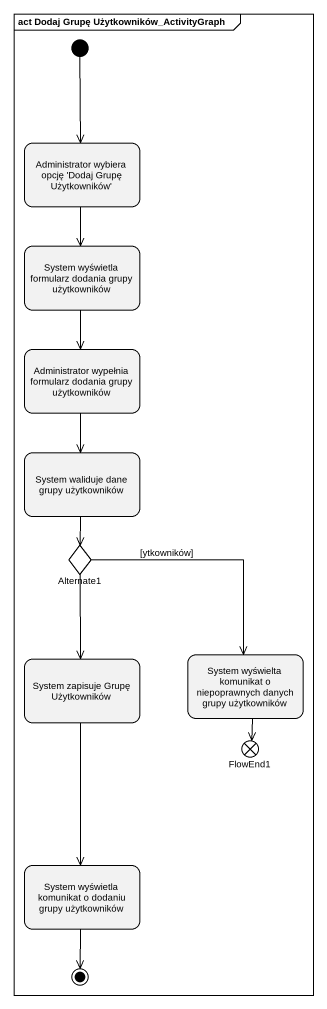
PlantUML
@startuml
mainframe act Dodaj Grupę Użytkowników_ActivityGraph
hide empty description
state "Administrator wybiera opcję 'Dodaj Grupę Użytkowników'" as Administrator_wybiera_opcję
state "System wyświetla formularz dodania grupy użytkowników" as System_wyświetla_formularz
state "Administrator wypełnia formularz dodania grupy użytkowników" as Administrator_wypełnia
state "System waliduje dane grupy użytkowników" as System_waliduje_dane_grupy
state Alternate1 <<choice>>
state "System zapisuje Grupę Użytkowników" as System_zapisuje_Grupę
state "System wyświelta komunikat o niepoprawnych danych grupy użytkowników" as System_wyświelta_komunikat
state FlowEnd1 <<end>>
state "System wyświetla komunikat o dodaniu grupy użytkowników" as System_wyświetla_komunikat
[*] --> Administrator_wybiera_opcję
Administrator_wybiera_opcję --> System_wyświetla_formularz
System_wyświetla_formularz --> Administrator_wypełnia
Administrator_wypełnia --> System_waliduje_dane_grupy
System_waliduje_dane_grupy --> Alternate1
Alternate1 --> System_zapisuje_Grupę
Alternate1 --> System_wyświelta_komunikat : [ytkowników]
System_zapisuje_Grupę --> System_wyświetla_komunikat
System_wyświelta_komunikat --> FlowEnd1
System_wyświetla_komunikat --> [*]
@enduml
